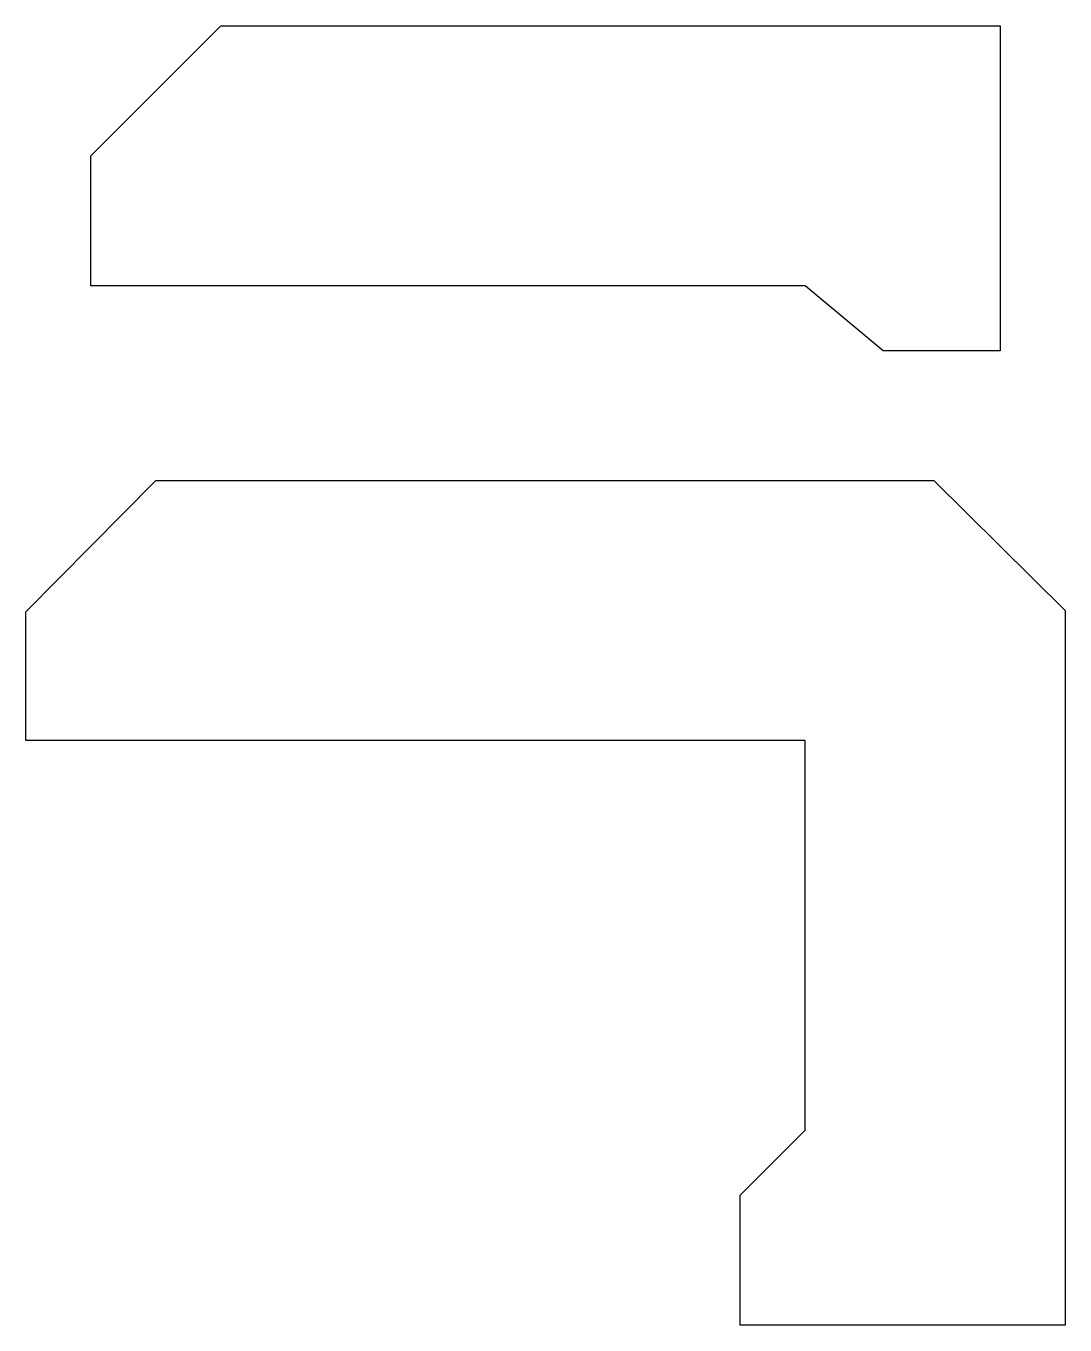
# Model space of a CAD drawing. Header units: millimetres. Extents: x 0 to 8, y 0 to 10.
import ezdxf

# ---------------------------------------------------------------- set-up
doc = ezdxf.new("R2010")
doc.units = ezdxf.units.MM

msp = doc.modelspace()

# ---------------------------------------------------------------- linework, layer by layer
at = {"layer": 'GLYPH'}
for points in [[(7.5, 7.5), (6.6, 7.5), (6, 8), (0.5, 8), (0.5, 9), (1.5, 10), (7.5, 10)], [(0, 4.5), (0, 5.489), (1, 6.5), (6.989, 6.5), (8, 5.5), (8, 0), (5.5, 0), (5.5, 1), (6, 1.5), (6, 4.5)]]:
    msp.add_lwpolyline(points, close=True, dxfattribs=at)

doc.saveas('drawing.dxf')
